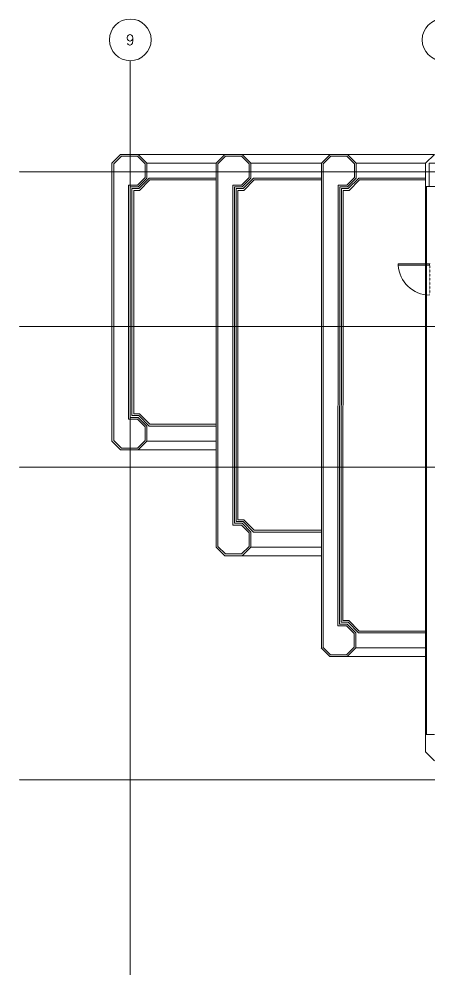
# Model space of a CAD drawing. Header units: inches. Extents: x 736 to 61861, y 736 to 3540.
# Drawn here: x 736 to 1209, y 2445 to 3540 of the extents above; entities that cross this region are included whole.
import ezdxf
from ezdxf.enums import TextEntityAlignment as Align

# ---------------------------------------------------------------- set-up
doc = ezdxf.new("R2010")
doc.units = ezdxf.units.IN
doc.header["$LTSCALE"] = 0.5
doc.header["$MEASUREMENT"] = 0
doc.linetypes.add('CENTER', pattern=[2, 1.25, -0.25, 0.25, -0.25])
doc.linetypes.add('HIDDEN2', pattern=[0.1875, 0.125, -0.0625])
doc.layers.get('0').update_dxf_attribs({"linetype": 'CONTINUOUS', "lineweight": 18})
for name, color, linetype, lineweight in [('BUILDING SHELL', 9, 'CONTINUOUS', 18), ('DOORS', 9, 'CONTINUOUS', 18), ('GRID', 9, 'CONTINUOUS', 18), ('GRIDLN', 9, 'CENTER', 18), ('HEADERS', 9, 'HIDDEN2', 18), ('TERRACE', 9, 'CONTINUOUS', 18), ('WALLS', 9, 'CONTINUOUS', 18), ('WINDOWS', 9, 'CONTINUOUS', 18)]:
    doc.layers.add(name, color=color, linetype=linetype, lineweight=lineweight)
doc.styles.add('HL-LD', font='simplex.shx')

# ---------------------------------------------------------------- blocks, each defined once
blk = doc.blocks.new('NCL-HL')
blk.add_circle((0, 0), 0.25)
at = {"style": 'HL-LD'}
blk.add_attdef('#', text='', height=0.125, dxfattribs=at).set_placement((0, 0), align=Align.MIDDLE)
blk = doc.blocks.new('DR-36')
for p, q in [((0, 36), (0, 0)), ((0, 36), (1.5, 36)), ((1.5, 36), (1.5, 0)), ((0, 0), (1.5, 0))]:
    blk.add_line(p, q)
blk.add_arc((0, 0), 36, 0, 87.6141)

msp = doc.modelspace()

# ---------------------------------------------------------------- linework, layer by layer
at = {"layer": 'BUILDING SHELL'}
for p, q in [((1214, 3384), (1204, 3374)), ((1204, 3374), (1204, 3347.1)), ((1214, 3347.1), (1204, 3347.1)), ((1204, 2716), (1204, 2696)), ((1214, 2716), (1204, 2716)), ((1204, 2696), (1214, 2686))]:
    msp.add_line(p, q, dxfattribs=at)
at = {"layer": 'GRIDLN'}
for p, q in [((864, 3492), (864, 736)), ((3492, 3364), (736, 3364)), ((3492, 3186), (736, 3186)), ((3492, 3024), (736, 3024)), ((3492, 2664), (736, 2664))]:
    msp.add_line(p, q, dxfattribs=at)
at = {"layer": 'HEADERS'}
msp.add_line((1209, 3222.4), (1209, 3258.4), dxfattribs=at)
at = {"layer": 'TERRACE'}
for p, q in [((843, 3374.1), (852.9, 3384)), ((852.9, 3384), (843, 3374.1)), ((872.9, 3384), (852.9, 3384)), ((872.9, 3384), (852.9, 3384)), ((863.4, 3384), (852.9, 3384)), ((974.2, 3384), (868.6, 3384)), ((883, 3374), (873, 3384)), ((962.9, 3374.1), (972.9, 3384)), ((972.9, 3384), (962.9, 3374.1)), ((983.4, 3384), (972.9, 3384)), ((992.9, 3384), (972.9, 3384)), ((992.9, 3384), (972.9, 3384)), ((1214, 3384), (988.5, 3384)), ((1002.9, 3374), (992.9, 3384)), ((1094.1, 3384), (1084.2, 3374.1)), ((1084.2, 3374.1), (1094.1, 3384)), ((1114.1, 3384), (1094.1, 3384)), ((1114.1, 3384), (1094.1, 3384)), ((1104.6, 3384), (1094.1, 3384)), ((1124.2, 3374), (1114.2, 3384)), ((843, 3374.1), (843, 3053.9)), ((853.8, 3382), (845, 3373.2)), ((845, 3373.2), (845, 3054.8)), ((872.2, 3382), (853.8, 3382)), ((881, 3373.2), (872.2, 3382)), ((881, 3357.5), (881, 3373.2)), ((883, 3374), (962.9, 3374)), ((883, 3356.7), (883, 3374)), ((962.9, 3374.1), (962.9, 2931.9)), ((973.7, 3382), (964.9, 3373.2)), ((964.9, 3373.2), (964.9, 2932.8)), ((992.1, 3382), (973.7, 3382)), ((1000.9, 3373.2), (992.1, 3382)), ((1000.9, 3357.5), (1000.9, 3373.2)), ((1002.9, 3374), (1084.2, 3374)), ((1002.9, 3356.7), (1002.9, 3374)), ((1084.2, 3374.1), (1084.2, 2815.6)), ((1094.9, 3382), (1086.2, 3373.2)), ((1086.2, 3373.2), (1086.2, 2816.4)), ((1113.3, 3382), (1094.9, 3382)), ((1122.2, 3373.2), (1113.3, 3382)), ((1122.2, 3357.5), (1122.2, 3373.2)), ((1124.2, 3374), (1204, 3374)), ((1124.2, 3356.7), (1124.2, 3374)), ((872.2, 3348.7), (881, 3357.5)), ((873, 3346.7), (883, 3356.7)), ((873.8, 3344.7), (885.8, 3356.7)), ((874.7, 3342.7), (886.7, 3354.7)), ((885.8, 3356.7), (962.9, 3356.7)), ((886.7, 3354.7), (962.9, 3354.7)), ((992.1, 3348.7), (1000.9, 3357.5)), ((992.9, 3346.7), (1002.9, 3356.7)), ((993.8, 3344.7), (1005.8, 3356.7)), ((994.6, 3342.7), (1006.6, 3354.7)), ((1005.8, 3356.7), (1084.2, 3356.7)), ((1006.6, 3354.7), (1084.2, 3354.7)), ((1113.3, 3348.7), (1122.2, 3357.5)), ((1114.2, 3346.7), (1124.2, 3356.7)), ((1115, 3344.7), (1127, 3356.7)), ((1115.8, 3342.7), (1127.8, 3354.7)), ((1127, 3356.7), (1204, 3356.7)), ((1127.8, 3354.7), (1204, 3354.7)), ((862, 3348.7), (862, 3079.3)), ((872.2, 3348.7), (862, 3348.7)), ((864, 3081.3), (864, 3346.7)), ((873, 3346.7), (864, 3346.7)), ((866, 3083.3), (866, 3344.7)), ((873.8, 3344.7), (866, 3344.7)), ((868, 3085.3), (868, 3342.7)), ((874.7, 3342.7), (868, 3342.7)), ((982, 3348.7), (982, 2957.3)), ((992.1, 3348.7), (982, 3348.7)), ((983.9, 2959.3), (983.9, 3346.7)), ((992.9, 3346.7), (983.9, 3346.7)), ((985.9, 2961.3), (985.9, 3344.7)), ((993.8, 3344.7), (985.9, 3344.7)), ((987.9, 2963.3), (987.9, 3342.7)), ((994.6, 3342.7), (987.9, 3342.7)), ((1103.2, 3348.7), (1102.9, 2841.3)), ((1113.3, 3348.7), (1103.2, 3348.7)), ((1104.8, 2843.3), (1105.2, 3346.7)), ((1114.2, 3346.7), (1105.2, 3346.7)), ((1106.8, 2845.3), (1107.2, 3344.7)), ((1115, 3344.7), (1107.2, 3344.7)), ((1108.8, 2847.3), (1109.2, 3342.7)), ((1115.8, 3342.7), (1109.2, 3342.7)), ((872.2, 3079.3), (862, 3079.3)), ((873, 3081.3), (864, 3081.3)), ((873.8, 3083.3), (866, 3083.3)), ((874.7, 3085.3), (868, 3085.3)), ((872.2, 3079.3), (881, 3070.5)), ((873, 3081.3), (883, 3071.3)), ((873.8, 3083.3), (885.8, 3071.3)), ((874.7, 3085.3), (886.7, 3073.3)), ((881, 3070.5), (881, 3054.8)), ((883, 3071.3), (883, 3054)), ((885.8, 3071.3), (962.9, 3071.3)), ((886.7, 3073.3), (962.9, 3073.3)), ((843, 3053.9), (852.9, 3044)), ((852.9, 3044), (843, 3053.9)), ((853.8, 3046), (845, 3054.8)), ((872.2, 3046), (853.8, 3046)), ((881, 3054.8), (872.2, 3046)), ((883, 3054), (873, 3044)), ((883, 3054), (962.9, 3054)), ((872.9, 3044), (852.9, 3044)), ((872.9, 3044), (852.9, 3044)), ((863.4, 3044), (852.9, 3044)), ((962.9, 3044), (868.6, 3044)), ((992.1, 2957.3), (982, 2957.3)), ((992.9, 2959.3), (983.9, 2959.3)), ((993.8, 2961.3), (985.9, 2961.3)), ((994.6, 2963.3), (987.9, 2963.3)), ((992.1, 2957.3), (1000.9, 2948.5)), ((992.9, 2959.3), (1002.9, 2949.3)), ((993.8, 2961.3), (1005.8, 2949.3)), ((994.6, 2963.3), (1006.6, 2951.3)), ((1000.9, 2948.5), (1000.9, 2932.8)), ((1002.9, 2949.3), (1002.9, 2932)), ((1005.8, 2949.3), (1084.1, 2949.3)), ((1006.6, 2951.3), (1084.1, 2951.3)), ((972.9, 2922), (962.9, 2931.9)), ((973.7, 2924), (964.9, 2932.8)), ((992.1, 2924), (973.7, 2924)), ((1000.9, 2932.8), (992.1, 2924)), ((1002.9, 2932), (992.9, 2922)), ((1002.9, 2932), (1084.2, 2932)), ((992.9, 2922), (972.9, 2922)), ((992.9, 2922), (972.9, 2922)), ((1084.2, 2922), (988.5, 2922)), ((1115.5, 2847.3), (1108.8, 2847.3)), ((1115.5, 2847.3), (1127.5, 2835.3)), ((1113, 2841.3), (1102.9, 2841.3)), ((1113.8, 2843.3), (1104.8, 2843.3)), ((1114.7, 2845.3), (1106.8, 2845.3)), ((1113, 2841.3), (1121.8, 2832.5)), ((1113.8, 2843.3), (1123.8, 2833.3)), ((1114.7, 2845.3), (1126.7, 2833.3)), ((1121.8, 2832.5), (1121.8, 2816.8)), ((1123.8, 2833.3), (1123.8, 2816)), ((1126.7, 2833.3), (1205, 2833.3)), ((1127.5, 2835.3), (1205, 2835.3)), ((1093.7, 2806), (1083.8, 2815.9)), ((1094.6, 2808), (1085.8, 2816.7)), ((1121.8, 2816.8), (1113, 2808)), ((1123.8, 2816), (1113.8, 2806)), ((1123.8, 2816), (1205, 2816)), ((1113.7, 2806), (1093.7, 2806)), ((1113.7, 2806), (1093.7, 2806)), ((1113, 2808), (1094.6, 2808)), ((1205, 2806), (1109.4, 2806))]:
    msp.add_line(p, q, dxfattribs=at)
at = {"layer": 'WALLS'}
msp.add_lwpolyline([(1240.1, 3374), (1208.1, 3374), (1208.1, 3347), (1240.1, 3347)], close=True, dxfattribs=at)
at = {"layer": 'WINDOWS'}
for p, q in [((1204, 2716), (1204, 3347.1)), ((1205, 2716), (1205, 3347.1)), ((1204, 2806), (1104, 2806))]:
    msp.add_line(p, q, dxfattribs=at)

# ---------------------------------------------------------------- block references
at = {"layer": 'DOORS', "xscale": -1, "rotation": 90}
msp.add_blockref('DR-36', (1208.5, 3258.2), dxfattribs=at)
at = {"layer": 'GRID', "xscale": 96, "yscale": 96, "zscale": 96}
for p, values in [((864, 3516), {'#': '9'}), ((1224, 3516), {'#': '8'})]:
    msp.add_blockref('NCL-HL', p, dxfattribs=at).add_auto_attribs(values)

doc.saveas('drawing.dxf')
